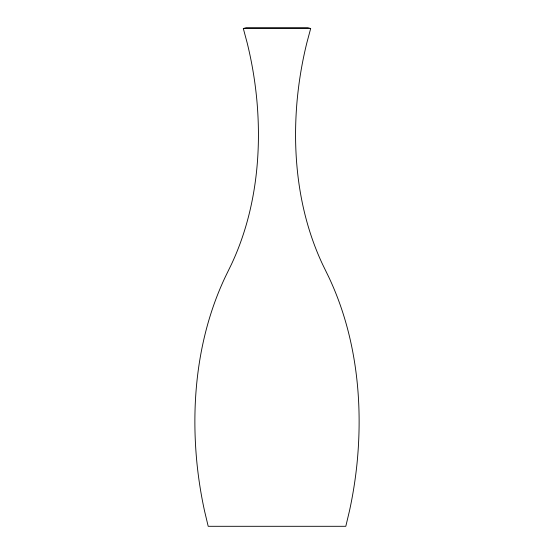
<?xml version="1.0" encoding="UTF-8"?>
<svg xmlns="http://www.w3.org/2000/svg" width="554" height="554" viewBox="0 0 554 554"><rect width="100%" height="100%" fill="white"/><g stroke="black" fill="none" stroke-linecap="round" stroke-linejoin="round"><path stroke-width="0.83" d="M310.676 28.524L306.84 42.859A388.95 388.95 0 0 0 296.951 102.435C292.311 157.384 299.001 214.218 322.629 264.466L328.661 276.841C356.077 334.755 363.313 400.556 356.984 463.857A423.671 423.671 0 0 1 349.442 511.023L345.8 526.3L208.2 526.3L204.558 511.023A423.671 423.671 0 0 1 197.016 463.857C190.687 400.556 197.923 334.755 225.339 276.841L231.371 264.466C254.999 214.218 261.689 157.384 257.049 102.435A388.95 388.95 0 0 0 247.16 42.859L243.324 28.524L246.17 27.7L307.83 27.7L310.676 28.524L243.324 28.524"/></g></svg>
